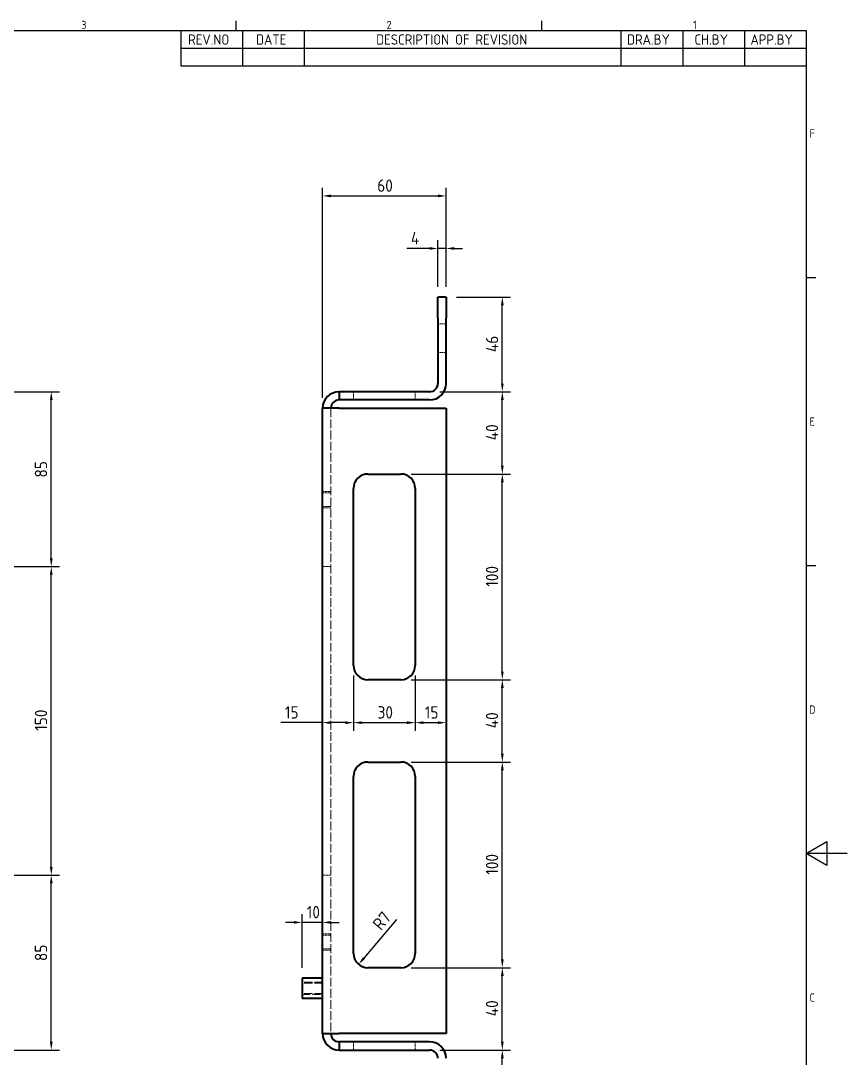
# Model space of a CAD drawing. Header units: millimetres. Extents: x 0 to 1188, y 0 to 840.
# Drawn here: x 786 to 1188, y 320 to 825 of the extents above; entities that cross this region are included whole.
import ezdxf

# ---------------------------------------------------------------- set-up
doc = ezdxf.new("R2010")
doc.units = ezdxf.units.MM
doc.header["$LTSCALE"] = 2
doc.linetypes.add('DASHED', pattern=[0.2067, 0.1654, -0.0413])
doc.layers.get('0').update_dxf_attribs({"color": 3, "lineweight": 25})
for name, color, linetype, lineweight in [('가려진 것(ISO)', 2, 'DASHED', 18), ('가시적인 것(ISO)', 3, 'Continuous', 40), ('경계(ISO)', 7, 'Continuous', 25), ('기호(ISO)', 5, 'Continuous', 25), ('치수(ISO)', 2, 'Continuous', 25)]:
    doc.layers.add(name, color=color, linetype=linetype, lineweight=lineweight)
doc.styles.add('ISO Proportiona M2B', font='isocp.shx')
doc.styles.add('문자 텍스트_PSTEK_POSCO', font='isocp.shx')
doc.styles.add('치수 텍스트_PSTEK_POSCO', font='isocp.shx')
doc.dimstyles.new('치수_PSTEK_POSCO', dxfattribs={"dimscale": 2, "dimtxt": 3, "dimasz": 2, "dimexe": 2, "dimexo": 2.5, "dimgap": 1, "dimtad": 1, "dimrnd": 1e-08, "dimdsep": 46, "dimtxsty": '치수 텍스트_PSTEK_POSCO', "dimcen": 0.09, "dimdle": 10, "dimclrd": 7, "dimclre": 7, "dimclrt": 2, "dimadec": 1, "dimazin": 2, "dimtfac": 1, "dimtmove": 0, "dimatfit": 3, "dimfxl": 0, "dimtolj": 1, "dimlwd": -1, "dimlwe": -1, "dimarcsym": 0})

# ---------------------------------------------------------------- blocks, each defined once
blk = doc.blocks.new('경계 Default Border')
at = {"layer": '경계(ISO)'}
for p, q in [((445.5, 410), (445.5, 412.4)), ((519.75, 410), (519.75, 412.4)), ((584, 350), (586.4, 350)), ((584, 280), (586.4, 280))]:
    blk.add_line(p, q, dxfattribs=at)
at = {"layer": '경계(ISO)', "flags": 128}
for points in [[(10, 10), (10, 410), (584, 410), (584, 10), (10, 10)], [(594, 210), (584, 210), (589, 212.89), (589, 207.11), (584, 210)]]:
    blk.add_lwpolyline(points, dxfattribs=at)
at = {"layer": '경계(ISO)', "color": 2, "char_height": 2, "attachment_point": 7, "style": '문자 텍스트_PSTEK_POSCO'}
for s, insert in [('3', (407.82, 410.38)), ('2', (482.04, 410.38)), ('1', (556.53, 410.4)), ('F', (584.83, 384)), ('E', (584.83, 313.98)), ('D', (584.72, 243.98)), ('C', (584.83, 173.98))]:
    blk.add_mtext(s, dxfattribs=dict(at, insert=insert))
blk = doc.blocks.new('*D29')
at = {"layer": 'Defpoints', "color": 0, "transparency": 16777216}
for p in [(748.24, 644.46), (801.07, 644.46), (598.24, 559.46)]:
    blk.add_point(p, dxfattribs=at)
at = {"layer": '치수(ISO)', "color": 7, "transparency": 16777216}
for p, q in [((753.24, 644.46), (805.07, 644.46)), ((801.07, 563.46), (801.07, 640.46)), ((603.24, 559.46), (805.07, 559.46))]:
    blk.add_line(p, q, dxfattribs=at)
for points in [[(800.4, 640.46), (801.74, 640.46), (801.07, 644.46)], [(800.4, 563.46), (801.74, 563.46), (801.07, 559.46)]]:
    blk.add_solid(points, dxfattribs=at)
at = {"layer": '치수(ISO)', "color": 2, "transparency": 16777216, "insert": (796.07, 602.74), "char_height": 6, "attachment_point": 4, "rotation": 90, "style": '치수 텍스트_PSTEK_POSCO'}
blk.add_mtext('\\A1;85', dxfattribs=at)
blk = doc.blocks.new('*D30')
at = {"layer": 'Defpoints', "color": 0, "transparency": 16777216}
for p in [(598.24, 559.46), (801.07, 559.46), (598.24, 409.46)]:
    blk.add_point(p, dxfattribs=at)
at = {"layer": '치수(ISO)', "color": 7, "transparency": 16777216}
for p, q in [((603.24, 559.46), (805.07, 559.46)), ((801.07, 413.46), (801.07, 555.46)), ((603.24, 409.46), (805.07, 409.46))]:
    blk.add_line(p, q, dxfattribs=at)
for points in [[(800.4, 555.46), (801.74, 555.46), (801.07, 559.46)], [(800.4, 413.46), (801.74, 413.46), (801.07, 409.46)]]:
    blk.add_solid(points, dxfattribs=at)
at = {"layer": '치수(ISO)', "color": 2, "transparency": 16777216, "insert": (796.07, 479.65), "char_height": 6, "attachment_point": 4, "rotation": 90, "style": '치수 텍스트_PSTEK_POSCO'}
blk.add_mtext('\\A1;150', dxfattribs=at)
blk = doc.blocks.new('*D31')
at = {"layer": 'Defpoints', "color": 0, "transparency": 16777216}
for p in [(598.24, 409.46), (801.07, 409.46), (748.24, 324.46)]:
    blk.add_point(p, dxfattribs=at)
at = {"layer": '치수(ISO)', "color": 7, "transparency": 16777216}
for p, q in [((603.24, 409.46), (805.07, 409.46)), ((801.07, 328.46), (801.07, 405.46)), ((753.24, 324.46), (805.07, 324.46))]:
    blk.add_line(p, q, dxfattribs=at)
for points in [[(800.4, 405.46), (801.74, 405.46), (801.07, 409.46)], [(800.4, 328.46), (801.74, 328.46), (801.07, 324.46)]]:
    blk.add_solid(points, dxfattribs=at)
at = {"layer": '치수(ISO)', "color": 2, "transparency": 16777216, "insert": (796.07, 367.7), "char_height": 6, "attachment_point": 4, "rotation": 90, "style": '치수 텍스트_PSTEK_POSCO'}
blk.add_mtext('\\A1;85', dxfattribs=at)
blk = doc.blocks.new('*D38')
at = {"layer": 'Defpoints', "color": 0, "transparency": 16777216}
for p in [(984.99, 324.46), (1020.33, 324.46), (992.99, 278.46)]:
    blk.add_point(p, dxfattribs=at)
at = {"layer": '치수(ISO)', "color": 7, "transparency": 16777216}
for p, q in [((989.99, 324.46), (1024.33, 324.46)), ((1020.33, 282.46), (1020.33, 320.46)), ((997.99, 278.46), (1024.33, 278.46))]:
    blk.add_line(p, q, dxfattribs=at)
for points in [[(1019.67, 320.46), (1021, 320.46), (1020.33, 324.46)], [(1019.67, 282.46), (1021, 282.46), (1020.33, 278.46)]]:
    blk.add_solid(points, dxfattribs=at)
at = {"layer": '치수(ISO)', "color": 2, "transparency": 16777216, "insert": (1015.33, 297.69), "char_height": 6, "attachment_point": 4, "rotation": 90, "style": '치수 텍스트_PSTEK_POSCO'}
blk.add_mtext('\\A1;46', dxfattribs=at)
blk = doc.blocks.new('*D39')
at = {"layer": 'Defpoints', "color": 0, "transparency": 16777216}
for p in [(992.99, 690.46), (1020.33, 690.46), (984.99, 644.46)]:
    blk.add_point(p, dxfattribs=at)
at = {"layer": '치수(ISO)', "color": 7, "transparency": 16777216}
for p, q in [((997.99, 690.46), (1024.33, 690.46)), ((1020.33, 648.46), (1020.33, 686.46)), ((989.99, 644.46), (1024.33, 644.46))]:
    blk.add_line(p, q, dxfattribs=at)
for points in [[(1019.67, 686.46), (1021, 686.46), (1020.33, 690.46)], [(1019.67, 648.46), (1021, 648.46), (1020.33, 644.46)]]:
    blk.add_solid(points, dxfattribs=at)
at = {"layer": '치수(ISO)', "color": 2, "transparency": 16777216, "insert": (1015.33, 663.73), "char_height": 6, "attachment_point": 4, "rotation": 90, "style": '치수 텍스트_PSTEK_POSCO'}
blk.add_mtext('\\A1;46', dxfattribs=at)
blk = doc.blocks.new('*D40')
at = {"layer": 'Defpoints', "color": 0, "transparency": 16777216}
for p in [(984.99, 644.46), (1020.33, 644.46), (970.99, 604.46)]:
    blk.add_point(p, dxfattribs=at)
at = {"layer": '치수(ISO)', "color": 7, "transparency": 16777216}
for p, q in [((989.99, 644.46), (1024.33, 644.46)), ((1020.33, 608.46), (1020.33, 640.46)), ((975.99, 604.46), (1024.33, 604.46))]:
    blk.add_line(p, q, dxfattribs=at)
for points in [[(1019.67, 640.46), (1021, 640.46), (1020.33, 644.46)], [(1019.67, 608.46), (1021, 608.46), (1020.33, 604.46)]]:
    blk.add_solid(points, dxfattribs=at)
at = {"layer": '치수(ISO)', "color": 2, "transparency": 16777216, "insert": (1015.33, 620.87), "char_height": 6, "attachment_point": 4, "rotation": 90, "style": '치수 텍스트_PSTEK_POSCO'}
blk.add_mtext('\\A1;40', dxfattribs=at)
blk = doc.blocks.new('*D41')
at = {"layer": 'Defpoints', "color": 0, "transparency": 16777216}
for p in [(970.99, 604.46), (1020.33, 604.46), (970.99, 504.46)]:
    blk.add_point(p, dxfattribs=at)
at = {"layer": '치수(ISO)', "color": 7, "transparency": 16777216}
for p, q in [((975.99, 604.46), (1024.33, 604.46)), ((1020.33, 508.46), (1020.33, 600.46)), ((975.99, 504.46), (1024.33, 504.46))]:
    blk.add_line(p, q, dxfattribs=at)
for points in [[(1019.67, 600.46), (1021, 600.46), (1020.33, 604.46)], [(1019.67, 508.46), (1021, 508.46), (1020.33, 504.46)]]:
    blk.add_solid(points, dxfattribs=at)
at = {"layer": '치수(ISO)', "color": 2, "transparency": 16777216, "insert": (1015.33, 549.67), "char_height": 6, "attachment_point": 4, "rotation": 90, "style": '치수 텍스트_PSTEK_POSCO'}
blk.add_mtext('\\A1;100', dxfattribs=at)
blk = doc.blocks.new('*D42')
at = {"layer": 'Defpoints', "color": 0, "transparency": 16777216}
for p in [(970.99, 504.46), (1020.33, 504.46), (970.99, 464.46)]:
    blk.add_point(p, dxfattribs=at)
at = {"layer": '치수(ISO)', "color": 7, "transparency": 16777216}
for p, q in [((975.99, 504.46), (1024.33, 504.46)), ((1020.33, 468.46), (1020.33, 500.46)), ((975.99, 464.46), (1024.33, 464.46))]:
    blk.add_line(p, q, dxfattribs=at)
for points in [[(1019.67, 500.46), (1021, 500.46), (1020.33, 504.46)], [(1019.67, 468.46), (1021, 468.46), (1020.33, 464.46)]]:
    blk.add_solid(points, dxfattribs=at)
at = {"layer": '치수(ISO)', "color": 2, "transparency": 16777216, "insert": (1015.33, 480.87), "char_height": 6, "attachment_point": 4, "rotation": 90, "style": '치수 텍스트_PSTEK_POSCO'}
blk.add_mtext('\\A1;40', dxfattribs=at)
blk = doc.blocks.new('*D43')
at = {"layer": 'Defpoints', "color": 0, "transparency": 16777216}
for p in [(970.99, 464.46), (1020.33, 464.46), (970.99, 364.46)]:
    blk.add_point(p, dxfattribs=at)
at = {"layer": '치수(ISO)', "color": 7, "transparency": 16777216}
for p, q in [((975.99, 464.46), (1024.33, 464.46)), ((1020.33, 368.46), (1020.33, 460.46)), ((975.99, 364.46), (1024.33, 364.46))]:
    blk.add_line(p, q, dxfattribs=at)
for points in [[(1019.67, 460.46), (1021, 460.46), (1020.33, 464.46)], [(1019.67, 368.46), (1021, 368.46), (1020.33, 364.46)]]:
    blk.add_solid(points, dxfattribs=at)
at = {"layer": '치수(ISO)', "color": 2, "transparency": 16777216, "insert": (1015.33, 409.67), "char_height": 6, "attachment_point": 4, "rotation": 90, "style": '치수 텍스트_PSTEK_POSCO'}
blk.add_mtext('\\A1;100', dxfattribs=at)
blk = doc.blocks.new('*D44')
at = {"layer": 'Defpoints', "color": 0, "transparency": 16777216}
for p in [(970.99, 364.46), (1020.33, 364.46), (984.99, 324.46)]:
    blk.add_point(p, dxfattribs=at)
at = {"layer": '치수(ISO)', "color": 7, "transparency": 16777216}
for p, q in [((975.99, 364.46), (1024.33, 364.46)), ((1020.33, 328.46), (1020.33, 360.46)), ((989.99, 324.46), (1024.33, 324.46))]:
    blk.add_line(p, q, dxfattribs=at)
for points in [[(1019.67, 360.46), (1021, 360.46), (1020.33, 364.46)], [(1019.67, 328.46), (1021, 328.46), (1020.33, 324.46)]]:
    blk.add_solid(points, dxfattribs=at)
at = {"layer": '치수(ISO)', "color": 2, "transparency": 16777216, "insert": (1015.33, 340.87), "char_height": 6, "attachment_point": 4, "rotation": 90, "style": '치수 텍스트_PSTEK_POSCO'}
blk.add_mtext('\\A1;40', dxfattribs=at)
blk = doc.blocks.new('*D45')
at = {"layer": 'Defpoints', "color": 0, "transparency": 16777216}
for p in [(992.99, 739.65), (992.99, 690.46), (932.99, 636.46)]:
    blk.add_point(p, dxfattribs=at)
at = {"layer": '치수(ISO)', "color": 7, "transparency": 16777216}
for p, q in [((932.99, 641.46), (932.99, 743.65)), ((992.99, 695.46), (992.99, 743.65)), ((936.99, 739.65), (988.99, 739.65))]:
    blk.add_line(p, q, dxfattribs=at)
for points in [[(936.99, 740.32), (936.99, 738.98), (932.99, 739.65)], [(988.99, 740.32), (988.99, 738.98), (992.99, 739.65)]]:
    blk.add_solid(points, dxfattribs=at)
at = {"layer": '치수(ISO)', "color": 2, "transparency": 16777216, "insert": (959.51, 744.65), "char_height": 6, "attachment_point": 4, "style": '치수 텍스트_PSTEK_POSCO'}
blk.add_mtext('\\A1;60', dxfattribs=at)
blk = doc.blocks.new('*D46')
at = {"layer": 'Defpoints', "color": 0, "transparency": 16777216}
for p in [(977.99, 511.46), (992.99, 483.59), (992.99, 483.59)]:
    blk.add_point(p, dxfattribs=at)
at = {"layer": '치수(ISO)', "color": 7, "transparency": 16777216}
for p, q in [((977.99, 506.46), (977.99, 479.59)), ((981.99, 483.59), (988.99, 483.59))]:
    blk.add_line(p, q, dxfattribs=at)
for points in [[(981.99, 484.25), (981.99, 482.92), (977.99, 483.59)], [(988.99, 484.25), (988.99, 482.92), (992.99, 483.59)]]:
    blk.add_solid(points, dxfattribs=at)
at = {"layer": '치수(ISO)', "color": 2, "transparency": 16777216, "insert": (982.67, 488.59), "char_height": 6, "attachment_point": 4, "style": '치수 텍스트_PSTEK_POSCO'}
blk.add_mtext('\\A1;15', dxfattribs=at)
blk = doc.blocks.new('*D47')
at = {"layer": 'Defpoints', "color": 0, "transparency": 16777216}
for p in [(947.99, 511.46), (977.99, 511.46), (977.99, 483.59)]:
    blk.add_point(p, dxfattribs=at)
at = {"layer": '치수(ISO)', "color": 7, "transparency": 16777216}
for p, q in [((947.99, 506.46), (947.99, 479.59)), ((977.99, 506.46), (977.99, 479.59)), ((951.99, 483.59), (973.99, 483.59))]:
    blk.add_line(p, q, dxfattribs=at)
for points in [[(951.99, 484.25), (951.99, 482.92), (947.99, 483.59)], [(973.99, 484.25), (973.99, 482.92), (977.99, 483.59)]]:
    blk.add_solid(points, dxfattribs=at)
at = {"layer": '치수(ISO)', "color": 2, "transparency": 16777216, "insert": (959.69, 488.59), "char_height": 6, "attachment_point": 4, "style": '치수 텍스트_PSTEK_POSCO'}
blk.add_mtext('\\A1;30', dxfattribs=at)
blk = doc.blocks.new('*D48')
at = {"layer": 'Defpoints', "color": 0, "transparency": 16777216}
for p in [(947.99, 511.46), (932.99, 483.59), (932.99, 483.59)]:
    blk.add_point(p, dxfattribs=at)
at = {"layer": '치수(ISO)', "color": 7, "transparency": 16777216}
for p, q in [((947.99, 506.46), (947.99, 479.59)), ((932.99, 483.59), (912.67, 483.59)), ((943.99, 483.59), (936.99, 483.59))]:
    blk.add_line(p, q, dxfattribs=at)
for points in [[(936.99, 484.25), (936.99, 482.92), (932.99, 483.59)], [(943.99, 484.25), (943.99, 482.92), (947.99, 483.59)]]:
    blk.add_solid(points, dxfattribs=at)
at = {"layer": '치수(ISO)', "color": 2, "transparency": 16777216, "insert": (914.67, 488.59), "char_height": 6, "attachment_point": 4, "style": '치수 텍스트_PSTEK_POSCO'}
blk.add_mtext('\\A1;15', dxfattribs=at)
blk = doc.blocks.new('*D58')
at = {"layer": 'Defpoints', "color": 0, "transparency": 16777216}
for p in [(954.99, 371.46), (950.49, 366.1)]:
    blk.add_point(p, dxfattribs=at)
at = {"layer": '치수(ISO)', "color": 7, "transparency": 16777216}
blk.add_line((968.85, 387.95), (953.06, 369.16), dxfattribs=at)
blk.add_solid([(952.55, 369.59), (953.57, 368.73), (950.49, 366.1)], dxfattribs=at)
at = {"layer": '치수(ISO)', "color": 2, "transparency": 16777216, "insert": (959.11, 384.13), "char_height": 6, "attachment_point": 4, "rotation": 49.9641, "style": '치수 텍스트_PSTEK_POSCO'}
blk.add_mtext('\\A1;R7', dxfattribs=at)
blk = doc.blocks.new('*D59')
at = {"layer": 'Defpoints', "color": 0, "transparency": 16777216}
for p in [(922.99, 386.5), (922.99, 359.46), (932.99, 359.46)]:
    blk.add_point(p, dxfattribs=at)
at = {"layer": '치수(ISO)', "color": 7, "transparency": 16777216}
for p, q in [((922.99, 364.46), (922.99, 390.5)), ((932.99, 364.46), (932.99, 390.5)), ((918.99, 386.5), (914.99, 386.5)), ((932.99, 386.5), (922.99, 386.5)), ((936.99, 386.5), (940.99, 386.5))]:
    blk.add_line(p, q, dxfattribs=at)
for points in [[(918.99, 387.17), (918.99, 385.83), (922.99, 386.5)], [(936.99, 387.17), (936.99, 385.83), (932.99, 386.5)]]:
    blk.add_solid(points, dxfattribs=at)
at = {"layer": '치수(ISO)', "color": 2, "transparency": 16777216, "insert": (925.29, 391.5), "char_height": 6, "attachment_point": 4, "style": '치수 텍스트_PSTEK_POSCO'}
blk.add_mtext('\\A1;10', dxfattribs=at)
blk = doc.blocks.new('*D61')
at = {"layer": 'Defpoints', "color": 0, "transparency": 16777216}
for p in [(988.99, 714.11), (988.99, 690.46), (992.99, 690.46)]:
    blk.add_point(p, dxfattribs=at)
at = {"layer": '치수(ISO)', "color": 7, "transparency": 16777216}
for p, q in [((988.99, 695.46), (988.99, 718.11)), ((992.99, 695.46), (992.99, 718.11)), ((984.99, 714.11), (973.89, 714.11)), ((992.99, 714.11), (988.99, 714.11)), ((996.99, 714.11), (1000.99, 714.11))]:
    blk.add_line(p, q, dxfattribs=at)
for points in [[(984.99, 714.78), (984.99, 713.44), (988.99, 714.11)], [(996.99, 714.78), (996.99, 713.44), (992.99, 714.11)]]:
    blk.add_solid(points, dxfattribs=at)
at = {"layer": '치수(ISO)', "color": 2, "transparency": 16777216, "insert": (975.89, 719.11), "char_height": 6, "attachment_point": 4, "style": '치수 텍스트_PSTEK_POSCO'}
blk.add_mtext('\\A1;4', dxfattribs=at)

msp = doc.modelspace()

# ---------------------------------------------------------------- linework, layer by layer
at = {"layer": '가려진 것(ISO)', "ltscale": 3.809293}
for p, q in [((992.992, 677.4552), (988.992, 677.4552)), ((992.992, 663.4552), (988.992, 663.4552)), ((947.992, 640.4552), (947.992, 644.4552)), ((977.992, 640.4552), (977.992, 644.4552)), ((936.992, 595.9552), (932.992, 595.9552)), ((936.992, 595.2787), (932.992, 595.2787)), ((936.992, 588.6317), (932.992, 588.6317)), ((932.992, 587.9552), (936.992, 587.9552)), ((932.992, 559.4552), (936.992, 559.4552)), ((932.992, 409.4552), (936.992, 409.4552)), ((936.992, 380.9552), (932.992, 380.9552)), ((936.992, 380.2787), (932.992, 380.2787)), ((936.992, 373.6317), (932.992, 373.6317)), ((932.992, 372.9552), (936.992, 372.9552)), ((947.992, 324.4552), (947.992, 328.4552)), ((977.992, 324.4552), (977.992, 328.4552))]:
    msp.add_line(p, q, dxfattribs=at)
at = {"layer": '가려진 것(ISO)', "ltscale": 13.131522}
msp.add_line((936.992, 636.4552), (936.992, 332.4552), dxfattribs=at)
at = {"layer": '가려진 것(ISO)', "ltscale": 12.094824}
for p, q in [((932.992, 357.4552), (922.992, 357.4552)), ((932.992, 356.9137), (922.992, 356.9137)), ((932.992, 351.9967), (922.992, 351.9967)), ((922.992, 351.4552), (932.992, 351.4552))]:
    msp.add_line(p, q, dxfattribs=at)
at = {"layer": '가시적인 것(ISO)'}
for p, q in [((992.992, 690.4552), (988.992, 690.4552)), ((988.992, 680.4552), (988.992, 690.4552)), ((992.992, 690.4552), (992.992, 680.4552)), ((988.992, 680.4552), (988.992, 648.4552)), ((992.992, 648.4552), (992.992, 680.4552)), ((940.992, 644.4552), (940.992, 640.4552)), ((984.992, 644.4552), (940.992, 644.4552)), ((940.992, 636.4552), (932.992, 636.4552)), ((932.992, 332.4552), (932.992, 636.4552)), ((984.992, 640.4552), (940.992, 640.4552)), ((940.992, 636.4552), (992.992, 636.4552)), ((992.992, 636.4552), (992.992, 332.4552)), ((954.992, 604.4552), (970.992, 604.4552)), ((947.992, 511.4552), (947.992, 597.4552)), ((977.992, 597.4552), (977.992, 511.4552)), ((970.992, 504.4552), (954.992, 504.4552)), ((954.992, 464.4552), (970.992, 464.4552)), ((947.992, 371.4552), (947.992, 457.4552)), ((977.992, 457.4552), (977.992, 371.4552)), ((970.992, 364.4552), (954.992, 364.4552)), ((922.992, 359.4552), (922.992, 349.4552)), ((932.992, 359.4552), (922.992, 359.4552)), ((932.992, 349.4552), (922.992, 349.4552)), ((932.992, 332.4552), (940.992, 332.4552)), ((992.992, 332.4552), (940.992, 332.4552)), ((940.992, 328.4552), (940.992, 324.4552)), ((984.992, 328.4552), (940.992, 328.4552)), ((940.992, 324.4552), (984.992, 324.4552))]:
    msp.add_line(p, q, dxfattribs=at)
for centre, radius, start, end in [((984.992, 648.4552), 8, 270, 0), ((984.992, 648.4552), 4, 270, 0), ((940.992, 636.4552), 8, 90, 180), ((940.992, 636.4552), 4, 90, 180), ((954.992, 597.4552), 7, 90, 180), ((970.992, 597.4552), 7, 0, 90), ((954.992, 511.4552), 7, 180, 270), ((970.992, 511.4552), 7, 270, 0), ((954.992, 457.4552), 7, 90, 180), ((970.992, 457.4552), 7, 0, 90), ((954.992, 371.4552), 7, 180, 270), ((970.992, 371.4552), 7, 270, 0), ((940.992, 332.4552), 8, 180, 270), ((940.992, 332.4552), 4, 180, 270), ((984.992, 320.4552), 8, 0, 90), ((984.992, 320.4552), 4, 0, 90)]:
    msp.add_arc(centre, radius, start, end, dxfattribs=at)
at = {"layer": '기호(ISO)'}
for p, q in [((864, 820), (1168, 820)), ((864, 820), (864, 811.44)), ((894, 820), (894, 811.44)), ((924, 820), (924, 811.44)), ((1078, 820), (1078, 811.44)), ((1108, 820), (1108, 811.44)), ((1138, 820), (1138, 811.44)), ((1168, 820), (1168, 811.44)), ((864, 811.44), (1168, 811.44)), ((864, 811.44), (864, 802.88)), ((894, 811.44), (894, 802.88)), ((924, 811.44), (924, 802.88)), ((1078, 811.44), (1078, 802.88)), ((1108, 811.44), (1108, 802.88)), ((1138, 811.44), (1138, 802.88)), ((1168, 811.44), (1168, 802.88)), ((864, 802.88), (1168, 802.88))]:
    msp.add_line(p, q, dxfattribs=at)

# ---------------------------------------------------------------- block references
at = {"xscale": 2, "yscale": 2, "zscale": 2}
msp.add_blockref('경계 Default Border', (0, 0), dxfattribs=at)

# ---------------------------------------------------------------- texts
at = {"layer": '기호(ISO)', "color": 2, "char_height": 5, "attachment_point": 7, "style": 'ISO Proportiona M2B'}
for s, insert in [('REV.NO', (867.5743, 813.1664)), ('DATE', (900.6285, 813.1664)), ('DESCRIPTION OF REVISION', (959.0141, 813.1664)), ('DRA.BY', (1080.9515, 813.1664)), ('CH.BY', (1113.7286, 813.1664)), ('APP.BY', (1140.9555, 813.1664))]:
    msp.add_mtext(s, dxfattribs=dict(at, insert=insert))

# ---------------------------------------------------------------- dimensions: what is measured, and where the dimension line sits
at = {"layer": '치수(ISO)', "color": 7}
for base, p1, p2, override, picture, middle in [((992.992, 739.6494), (932.992, 636.4552), (992.992, 690.4552), {"dimdec": 2, "dimtp": 0, "dimtm": 0, "dimtdec": 2, "dimtofl": 0, "dimatfit": 1}, '*D45', (962.992, 739.6494)), ((932.992, 483.5862), (947.992, 511.4552), (932.992, 483.5862), {"dimdec": 2, "dimse2": 1, "dimtp": 0, "dimtm": 0, "dimtdec": 2, "dimtofl": 0, "dimatfit": 2}, '*D48', (917.4897, 483.5862)), ((977.992, 483.5862), (947.992, 511.4552), (977.992, 511.4552), {"dimdec": 2, "dimtp": 0, "dimtm": 0, "dimtdec": 2, "dimtofl": 0, "dimatfit": 1}, '*D47', (962.992, 483.5862))]:
    dim = msp.add_linear_dim(base=base, p1=p1, p2=p2, dimstyle='치수_PSTEK_POSCO', override=override, dxfattribs=at)
    dim.commit()
    dim.dimension.update_dxf_attribs({"geometry": picture, "text_midpoint": middle, "dimtype": 160})
for base, p1, p2, angle, override, picture, middle in [((988.992, 714.1087), (992.992, 690.4552), (988.992, 690.4552), 180, {"dimdec": 2, "dimtp": 0, "dimtm": 0, "dimtdec": 2, "dimtofl": 1, "dimatfit": 1}, '*D61', (977.3948, 714.1087)), ((1020.3344, 690.4552), (984.992, 644.4552), (992.992, 690.4552), 90, {"dimdec": 2, "dimtp": 0, "dimtm": 0, "dimtdec": 2, "dimtofl": 0, "dimatfit": 1}, '*D39', (1020.3344, 667.4752)), ((801.0702, 644.4552), (598.2415, 559.4552), (748.2415, 644.4552), 90, {"dimdec": 2, "dimtp": 0, "dimtm": 0, "dimtdec": 2, "dimtofl": 0, "dimatfit": 1}, '*D29', (801.0702, 606.1634)), ((1020.3344, 644.4552), (970.992, 604.4552), (984.992, 644.4552), 90, {"dimdec": 2, "dimtp": 0, "dimtm": 0, "dimtdec": 2, "dimtofl": 0, "dimatfit": 1}, '*D40', (1020.3344, 624.4752)), ((1020.3344, 604.4552), (970.992, 504.4552), (970.992, 604.4552), 90, {"dimdec": 2, "dimtp": 0, "dimtm": 0, "dimtdec": 2, "dimtofl": 0, "dimatfit": 1}, '*D41', (1020.3344, 554.4752)), ((801.0702, 559.4552), (598.2415, 409.4552), (598.2415, 559.4552), 90, {"dimdec": 2, "dimtp": 0, "dimtm": 0, "dimtdec": 2, "dimtofl": 0, "dimatfit": 1}, '*D30', (801.0702, 484.4552)), ((992.992, 483.5862), (977.992, 511.4552), (992.992, 483.5862), 180, {"dimdec": 2, "dimse2": 1, "dimtp": 0, "dimtm": 0, "dimtdec": 2, "dimtofl": 0, "dimatfit": 1}, '*D46', (985.492, 483.5862)), ((1020.3344, 504.4552), (970.992, 464.4552), (970.992, 504.4552), 90, {"dimdec": 2, "dimtp": 0, "dimtm": 0, "dimtdec": 2, "dimtofl": 0, "dimatfit": 1}, '*D42', (1020.3344, 484.4752)), ((1020.3344, 464.4552), (970.992, 364.4552), (970.992, 464.4552), 90, {"dimdec": 2, "dimtp": 0, "dimtm": 0, "dimtdec": 2, "dimtofl": 0, "dimatfit": 1}, '*D43', (1020.3344, 414.4752)), ((801.0702, 409.4552), (748.2415, 324.4552), (598.2415, 409.4552), 90, {"dimdec": 2, "dimtp": 0, "dimtm": 0, "dimtdec": 2, "dimtofl": 0, "dimatfit": 1}, '*D31', (801.0702, 371.1234)), ((922.992, 386.4994), (932.992, 359.4552), (922.992, 359.4552), 180, {"dimdec": 2, "dimtp": 0, "dimtm": 0, "dimtdec": 2, "dimtofl": 1, "dimatfit": 1}, '*D59', (927.992, 386.4994)), ((1020.3344, 364.4552), (984.992, 324.4552), (970.992, 364.4552), 90, {"dimdec": 2, "dimtp": 0, "dimtm": 0, "dimtdec": 2, "dimtofl": 0, "dimatfit": 1}, '*D44', (1020.3344, 344.4752)), ((1020.3344, 324.4552), (992.992, 278.4552), (984.992, 324.4552), 90, {"dimdec": 2, "dimtp": 0, "dimtm": 0, "dimtdec": 2, "dimtofl": 0, "dimatfit": 1}, '*D38', (1020.3344, 301.4352))]:
    dim = msp.add_linear_dim(base=base, p1=p1, p2=p2, angle=angle, dimstyle='치수_PSTEK_POSCO', override=override, dxfattribs=at)
    dim.commit()
    dim.dimension.update_dxf_attribs({"geometry": picture, "text_midpoint": middle, "dimtype": 160})
dim = msp.add_radius_dim(center=(954.992, 371.4552), mpoint=(950.4891, 366.0957), dimstyle='치수_PSTEK_POSCO', override={"dimdec": 2, "dimcen": 0, "dimtp": 0, "dimtm": 0, "dimtdec": 2, "dimtofl": 0}, dxfattribs=at)
dim.commit()
dim.dimension.update_dxf_attribs({"geometry": '*D58', "text_midpoint": (965.2509, 383.6658), "dimtype": 164})

doc.saveas('drawing.dxf')
